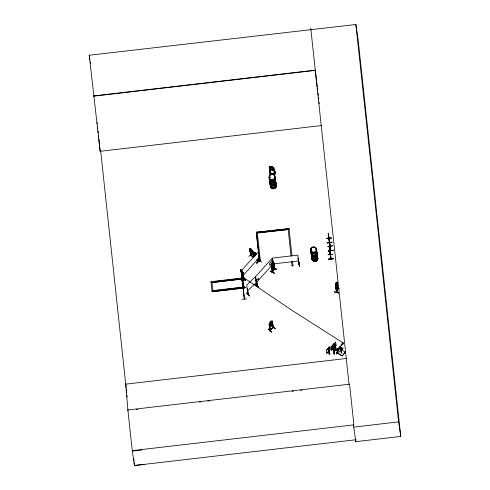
<?xml version="1.0" encoding="UTF-8"?>
<svg xmlns="http://www.w3.org/2000/svg" width="490" height="490" viewBox="0 0 490 490"><rect width="100%" height="100%" fill="white"/><g stroke="black" fill="none" stroke-linecap="round" stroke-linejoin="round"><path stroke-width="0.73" d="M339 348.635C340.005 349.333 340.372 345.695 339.111 348.268C337.965 349.823 339.987 345.664 339.674 347.729M337.212 284.035C333.99 295.513 338.321 284.218 336.924 282.118L337.91 288.8L338.063 288.365M241.239 271.215L241.172 271.16M241.735 275.013L241.809 275.429L241.84 275.086M270.217 177.276L269.861 177.858L269.39 177.374M269.488 177.46C269.794 178.146 270.143 176.878 270.253 177.288M274.357 176.835L274.608 177.117L274.553 176.669M310.997 249.925L311.567 250.139M311.021 249.851L311.346 250.249M311.634 249.925L311.426 250.274M315.836 249.337L316.075 249.588M316.264 249.582L316.038 249.275M316.283 249.52L316.148 249.355A2.995 2.658 -8.5 0 1 315.67 252.95A2.995 2.658 -8.5 0 1 311.64 252.95A2.995 2.658 -8.5 0 1 311.432 249.361M328.343 234.018L329.207 238.795L329.145 238.122M329.648 242.507L328.992 238.385M330.089 246.36L330.585 250.5L329.445 242.82M330.101 246.054L330.18 246.733L330.266 246.035M330.793 250.384L328.214 233.522L329.004 239.849L328.551 235.439L328.704 236.578M329.298 247.72L329.335 248.173L329.507 247.395L330.64 255.1L330.554 254.42M334.229 291.801L338.804 293.051M334.241 291.905L338.829 293.008M274.743 268.575L272.379 272.207L271.589 265.978L272.618 271.932C271.656 271.907 273.947 270.07 274.596 268.202M274.786 268.508L273.732 262.634L274.357 268.832L274.719 268.33M342.461 343.674L340.281 346.779L342.682 343.821M342.773 342.835C342.504 341.879 344.464 343.729 343.221 343.221M253.581 257.458L250.629 254.684L250.892 255.119M250.549 255.063C251.566 255.063 250.592 254.953 250.464 251.554M257.771 258.653L258.193 261.599L257.991 259.271M336.44 292.395L336.746 291.856M335.736 286.191L336.624 292.469L335.895 286.227L335.607 286.564L335.895 286.227M337.935 288.726L336.998 282.528L338.033 288.439L336.679 292.389M337.046 349.229L337.059 349.143A1.066 0.331 -59.6 0 0 336.33 349.456A1.066 0.331 -59.6 0 0 335.877 350.779A1.066 0.331 -59.6 0 0 336.759 350.007C345.517 343.802 330.131 353.909 339.301 347.845M337.157 349.296L337.169 349.205A1.066 0.331 -59.6 0 0 336.44 349.523A1.066 0.331 -59.6 0 0 335.987 350.84A1.066 0.331 -59.6 0 0 336.869 350.068L339.074 348.494M246.341 293.106L249.729 296.058M249.802 295.948L246.335 293.008M330.407 254.739L330.836 258.861L330.793 258.199M330.646 255.039L330.389 254.439M341.065 348.598L340.391 347.729L340.464 348.249L340.176 347.147L342.89 348.482L341.058 351.079L341.279 349.437M272.71 263.222L273.573 262.181C274.621 263.694 272.893 268.551 271.534 267.767M243.04 287.557L243.334 287.924L242.244 281.915M243.065 287.722L243.352 287.881L243.279 287.526M243.438 293.02L244.308 299.053L244.449 298.649M270.18 271.24L274.32 273.138M338.008 288.194L336.465 292.426L337.849 288.096L337.861 288.653M272.55 322.892L272.373 323.97L269.855 326.45L269.384 326.107L269.892 326.481M272.373 323.97L272.593 322.922M335.926 284.531L335.926 286.785L336.679 285.419L336.63 282.834L336.361 283.269M269.678 166.857L270.78 167.047C269.512 165.179 274.67 167.445 270.621 166.3L270.768 167.09L270.039 167.213L270.235 168.548L271.093 169.24L272.526 169.46L273.212 169.007L273.01 167.666L272.207 167.311L272.109 166.551M269.684 167.531L269.298 167.323L269.684 167.531L270.572 173.387M269.5 169.001L270.119 169.767L273.708 170.293L270.094 169.742M269.574 175.285L270.584 171.102M270.523 173.142L270.192 172.915M270.578 173.191L270.517 172.964M272.25 167.292L272.158 166.533M273.837 167.739L272.213 167.268M269.279 167.053L270.094 173.307L274.774 173.999L273.788 167.739L274.118 169.705L273.696 170.336M273.463 167.954L273.886 168.021L273.432 168.101L274.339 173.975L274.271 173.54M274.29 175.91L275.251 171.696L275.533 171.855M274.333 176.002L275.264 171.696M274.529 175.322L275.337 171.812M274.565 176.069L275.521 171.843M259.669 261.048L259.902 260.729M259.565 260.858C259.473 261.678 260.202 260.19 259.718 261.201L258.726 255.247L258.996 254.941L258.855 255.339M257.17 285.86L256.135 280.17L256.405 279.864L257.409 285.835L257.103 286.117L257.446 285.762L256.717 286.16L255.486 276.636L246.642 285.119L248.167 294.606L247.438 288.61M273.218 267.718C272.661 269.414 274.235 266.664 273.034 265.703M245.478 280.207L242.991 278.51M255.149 284.794L258.732 287.52M268.281 329.151L271.815 331.908M258.322 261.274L257.979 261.164M271.503 267.816L271.172 265.874L272.673 262.462L272.734 263.154M271.221 265.892L271.436 265.243M269.512 177.264L269.494 177.386A2.995 2.658 -8.5 0 0 269.279 178.048M269.616 177.147L269.929 177.692M274.608 176.749L274.639 176.768A2.995 2.658 -8.5 0 1 273.267 180.859A2.995 2.658 -8.5 0 1 269.255 178.746M310.868 249.98L311.199 249.698M336.299 282.565C335.227 286.387 336.379 280.427 336.41 283.281L336.875 282.105M337.157 282.565L336.869 282.901M338.939 288.567L335.754 287.538M339.19 347.784L339 348.323L339.368 348.341L337.579 352.132L338.994 348.905M272.195 272.14L274.627 268.416L273.732 262.634M272.183 271.962L274.333 268.679M272.232 272.122L271.203 265.837M272.593 271.919L271.589 265.978M247.977 294.251L248.308 294.245L247.995 294.282M272.011 264.392L271.846 266.585L272.33 266.542L273.396 264.202L272.434 258.095L297.84 255.137L299.212 264.692C299.776 263.988 298.196 264.269 298.882 264.735L297.938 258.726L298.367 258.677L297.938 258.726M274.327 267.54C273.059 268.03 274.461 266.419 274.265 267.565M337.187 353.119A1.066 0.331 -59.6 0 1 336.299 353.737A1.066 0.331 -59.6 0 1 337.083 352.188L338.927 348.457M337.469 352.071L337.61 352.169A1.066 0.331 -59.6 0 1 337.046 353.553A1.066 0.331 -59.6 0 1 336.41 353.676A1.066 0.331 -59.6 0 1 337.194 352.249L339.098 348.39M272.991 327.534L270.014 330.481L269.139 324.153L272.269 321.048M271.209 321.82L271.062 321.073L270.008 322.144L270.155 322.885L269.102 324.178M243.597 278.565L243.996 278.418M259.761 260.943L260.006 260.643L259.725 261.164M257.121 285.866L257.244 285.474L256.974 286.025M257.409 285.793L256.405 279.864M273.353 267.828L273.046 268.153M273.383 268.042L272.979 268.238L272.636 265.923M270.155 322.849L269.665 323.621L269.861 324.956L270.474 324.993L271.901 322.885L271.705 321.55L271.142 321.85M271.509 266.389L271.73 266.046M273.873 262.701L273.512 262.971M270.217 271.203L274.351 273.224L270.198 271.08M272.63 267.436L276.764 269.463M271.448 265.249L273.291 262.426M269.978 330.223L270.474 330.064M270.008 330.438C273.5 327.106 272.765 327.118 273.34 327.424L272.342 321.44L272.054 321.734L272.936 327.51M272.85 327.338L272.887 327.59M273.322 327.406L270.223 330.523M273.653 170.312L274.124 169.663M242.862 278.657L245.337 280.384L242.875 278.632M316.234 249.545L316.179 249.673A2.983 2.652 -8.5 0 1 315.707 253.22A2.983 2.652 -8.5 0 1 311.683 253.214A2.983 2.652 -8.5 0 1 311.475 249.637L311.744 250.194L311.144 250.366M311.518 255.486A2.983 2.652 -8.5 0 0 315.125 258.401A2.983 2.652 -8.5 0 0 316.883 254.218L316.92 254.126A3.032 2.695 -8.5 0 1 315.119 258.353A3.032 2.695 -8.5 0 1 311.456 255.388M255.155 255.596L254.849 256L254.867 253.685M299.212 264.447L298.796 264.484M299.243 264.661L298.778 264.337L298.778 264.704M271.662 332.079L268.146 329.292M340.219 346.534L339.601 347.759C338.449 348.776 341.016 344.415 340.611 348.378M339.65 347.716L340.323 346.595M340.176 347.147L342.914 348.635L340.366 346.896L339.705 347.82L339.546 347.422M341.659 350.105L339.858 349.045L340.391 347.729M340.458 349.395L340.991 348.084M341.383 350.142L341.806 352.953L341.34 353.045L340.764 349.107L341.371 348.31L341.971 348.66L341.444 349.976L341.971 348.66M338.039 353.462L342.296 355.93L345.248 352.041L342.302 355.961L338.039 353.462L340.997 349.566M272.452 272.189L272.207 271.877M260.006 260.919L258.598 251.493L242.348 269.555L243.714 278.951L243.022 272.697L244.026 278.669L243.891 278.271M243.15 272.783L242.746 273.004M245.337 280.384L245.49 280.078L242.397 277.922L245.508 280.194M261.819 262.064L258.108 259.345M256.264 280.262L256.533 279.949M272.091 267.062L275.356 269.041M276.783 269.408L272.612 267.32M243.218 275.38L259.467 257.317M272.14 260.643L269.433 263.651L269.69 265.347L272.397 262.34M256.472 282.454L271.711 265.519M326.885 353.296L326.377 350.326L329.421 346.945L329.935 349.909L326.812 353.241L329.856 349.854L329.421 346.945M329.501 346.994L326.377 350.326M329.629 354.533L328.98 350.166L328.122 349.339L328.331 349.64M329.335 350.246L328.563 349.701L328.269 350.032L329.035 350.577L329.274 349.866L328.508 349.321L328.214 349.652L328.913 354.031M332.973 348.439L336.097 345.107L331.399 350.148L330.885 347.183L333.935 343.796L334.443 346.761L333.935 343.796M331.399 350.148L330.964 347.238L335.662 342.192L332.538 345.524M328.98 350.197L329.274 349.866M332.551 346.289L333.494 347.049L334.578 354.301M335.791 349.731L335.142 345.364L334.198 344.629L334.578 344.746M333.077 346.553L332.777 346.883L333.549 347.428L333.843 347.098L333.016 346.179L332.722 346.504L333.862 353.792M336.048 349.45L335.436 345.064L334.67 344.519L334.37 344.85L335.197 345.775L335.497 345.444M334.419 344.862L334.676 344.58L334.891 346.032M334.431 345.23L334.67 344.519M333.494 347.049L333.788 346.718M335.142 345.395L335.436 345.064M331.32 350.093L334.37 346.706M270.051 173.068L274.798 173.828L274.394 173.742M274.572 268.839L273.389 261.58L272.979 261.776L273.389 261.58M270.045 322.169L271.105 321.103M271.178 321.875L271.889 321.06M270.192 323.088L271.178 322.083M270.388 324.423L271.374 323.425M270.505 330.236L269.469 324.331L269.182 324.625L270.137 330.37M273.095 327.632L272.177 321.832L272.464 321.538M271.546 325.893L275.251 328.484L271.546 325.752M270.351 329.966L273.046 327.651M256.717 286.16L256.013 280.176L257.036 286.099L255.602 276.63L271.852 258.573L272.507 262.94M255.229 284.61L258.769 287.348M256.852 285.78L256.815 286.105M247.511 290.944L256.356 282.461M249.974 248.853L249.618 248.846L250.788 249.545M251.768 249.71L250.604 248.81L251.731 249.747L252.405 251.162M252.234 253.318L250.359 251.768L249.906 250.764M255.272 254.855L254.923 252.473L255.07 253.244C252.571 250.843 256.993 255.835 256.056 253.41L254.923 252.473L256.019 253.446L256.129 254.39L255.07 253.52M250.016 249.477L249.827 249.11L250.923 255.327M248.889 256.478L252.246 253.244M259.669 260.551L256.809 263.277C256.227 263.044 259.7 259.057 260.159 260.11M259.516 260.411L256.662 263.136L259.976 259.97M329.605 242.513L329.305 241.889M330.101 246.096L330.144 246.648M330.505 249.863L330.548 250.476M336.924 282.118L335.527 286.172L336.397 283.508L336.593 284.843L336.158 286.105L335.962 284.77M253.612 251.817L252.497 250.862L253.612 251.817L254.512 254.543L253.005 253.746L252.362 252.699L252.166 251.358L252.687 251.597L252.577 250.88M251.817 252.797L252.295 253.808L254.916 256.013M253.716 252.534L253.612 251.774M254.439 253.152L251.572 250.843L251.854 252.828M254.867 253.74L254.475 253.116M273.181 267.938L272.906 265.617M274.719 177.043L274.67 177.086A2.983 2.652 -8.5 0 1 274.198 180.632A2.983 2.652 -8.5 0 1 270.174 180.626A2.983 2.652 -8.5 0 1 269.966 177.049M242.397 278.865L242.281 278.724M273.193 262.867L272.759 263.24L272.63 262.438L271.87 263.694M272.091 266.958L275.202 269.231M339.858 349.045L340.397 348.635M243.842 278.541L243.751 278.914L212.023 282.583L243.757 278.706L243.665 277.879L210.982 281.683L212.072 291.746L244.755 287.942L244.639 286.938L212.881 290.637L215.931 290.466M275.098 328.612L271.527 325.77M273.181 327.051L272.305 321.005L271.877 321.097M273.249 262.401L273.573 262.181M243.083 287.526L243.138 287.93M315.958 249.288L315.97 249.594M243.714 278.743L244.032 278.418M273.23 167.47L269.218 167.084L270.131 173.289M269.267 167.096L269.696 166.931M243.31 287.93L240.835 269.604L241.515 272.746M273.99 269.531L273.365 266.15M273.775 269.665L273.383 266.137M250.66 254.898L249.827 249.11M311.162 249.655L311.518 249.655M311.364 250.39L311.726 249.863M273.904 267.614L274.278 267.546M299.549 266.56L299.121 262.426M245.564 287.305L240.798 287.863L245.576 287.422M246.795 298.759L242.036 299.329M250.721 254.929L253.691 257.471M126.138 387.951L100.695 151.245L100.174 151.3L89.235 55.241L355.881 24.5L358.055 39.053L400.765 436.431L355.82 441.662L353.4 424.83M93.608 95.918L315.266 70.131L317.275 87.012M93.645 96.193L315.309 70.407M100.174 151.3L321.838 125.514M100.701 151.294L100.181 151.355L98.87 139.136M258.628 253.759L256.313 232.217L289.026 228.591M256.313 232.217L262.56 231.672M264.073 231.494L270.878 230.704M272.391 230.527L279.196 229.737M280.709 229.559L283.735 229.21M285.247 229.032L287.514 228.769M288.359 229.504L257.33 232.928L289.118 229.418M328.22 233.712L328.386 234.722M328.269 233.938L329.507 242.862M328.38 234.404L328.508 234M328.57 236.946L328.949 239.616M326.665 238.379L331.454 238.054L326.665 238.373M326.683 238.55L331.448 237.999M330.285 246.09L330.346 246.715L329.427 240.468L329.519 243.518M329.305 240.872L329.427 240.468M329.262 241.215L329.231 240.829M329.488 241.999L329.88 246.121M327.124 242.721C342.124 241.147 316.987 244.234 331.895 242.207M327.142 242.844L331.908 242.293M329.709 244.632L329.507 243.506L329.648 244.241M332.569 245.741L327.828 246.531M327.81 246.409L332.588 245.919M329.225 247.156L329.715 251.131M329.709 250.035L329.507 248.889L331.062 258.849L330.591 254.5M328.312 251.003C342.927 248.755 318.439 252.344 333.071 250.433M328.269 250.684L333.053 250.255M333.047 250.212L328.288 250.813M259.351 260.447L260.3 260.521L259.375 260.631L258.953 256.736M328.098 254.684L332.888 254.359L328.104 254.794M273.304 263.914L298.71 260.962M329.231 247.199L330.817 258.8M328.6 259.382C343.631 257.115 318.114 260.754 333.365 258.83M328.563 259.069L333.341 258.598L328.557 259.032M293.026 265.794L292.071 265.721L293.026 265.794L292.512 261.066M241.723 277.885L241.043 269.58M214.204 281.493L216.47 281.229M217.983 281.052L221.008 280.703M222.521 280.525L225.547 280.176M227.06 279.998L229.326 279.735M230.839 279.557L233.865 279.208M235.378 279.031L237.644 278.767M239.157 278.589L242.183 278.24M217.444 290.288L219.716 290.025M221.229 289.847L224.255 289.498M225.761 289.321L232.572 288.53M234.079 288.353L240.89 287.563M242.403 287.385L244.669 287.122M244.755 287.942L212.072 291.746M125.207 384.209L346.871 358.423M144.121 464.434L134.474 465.5L132.257 450.641L127.884 409.965L349.541 384.178L349.609 384.607L349.088 384.668L310.893 29.455M136.306 409.42L137.825 409.242M199.381 402.082L200.9 401.904M207.742 401.108L209.261 400.93M292.089 391.296L293.608 391.118M300.45 390.322L301.969 390.144M132.257 450.641L353.915 424.855L349.541 384.178M353.645 427.109L398.591 421.878L400.765 436.431M356.138 439.714L134.474 465.5L134.15 462.456M243.689 286.969L241.576 270.474L241.16 270.523L241.864 277.567L242.281 277.524L243.689 286.969L243.273 287.018L241.778 277.493M242.495 281.107L242.556 281.499M132.318 451.07L141.965 450.004M270.309 329.942L269.469 324.331M299.58 266.658L299.047 262.328L299.543 266.683M341.677 348.365L342.89 348.482L341.034 350.926L340.556 349.205M254.279 252.589L253.906 252.54L254.132 253.857M270.615 173.062L274.259 173.619M251.572 250.917L252.644 251.633L252.534 250.825M244.436 298.588L244.498 299.035L241.882 278.357M269.745 177.803L269.384 177.472M336.397 287.697L339.019 288.341M338.958 288.494L335.675 287.765M337.708 288.512L337.726 288.763M335.766 288.083L335.497 286.123M248.161 294.576L247.321 288.512M330.67 249.796L330.787 250.433L330.297 246.121M250.751 249.582L250.219 249.349L250.421 250.69L252.123 252.601L251.731 249.704M255.039 253.281L254.506 253.048L254.708 254.384M273.861 264.104L273.696 265.237M330.854 258.83L329.372 248.412M339.784 348.531L340.385 348.88M340.764 349.107L341.365 349.462M341.597 349.897L345.254 352.071M342.688 342.657L291.507 310.035L241.546 276.189M272.924 268.122L272.765 266.009M255.143 284.696L258.892 287.361L255.137 284.812M334.198 344.629L335.074 349.229M334.474 345.223L335.191 345.732M333.022 346.234L333.745 346.736L334.719 353.29M328.037 349.431L328.429 349.609M333.757 353.437L334.529 353.976M268.287 329.029L271.84 331.914M251.842 250.421L253.005 251.652M249.937 248.889L252.969 251.627M250.788 249.82L251.842 250.696M250.984 251.156L252.038 252.032M250.396 251.731L252.522 253.489M254.114 252.803L254.42 253.067M253.998 252.914L254.304 253.177M251.015 255.07L253.667 257.317M256.895 260.117L257.954 261.017M256.778 260.227L258.304 261.409M256.27 259.927L258.206 261.568L258.273 261.201M253.685 252.522L254.831 253.716L255.119 255.627M335.779 288.034L336.079 288.341M271.485 267.748L271.858 268.146M270.186 182.066L270.174 182.041A3.032 2.695 -8.5 0 0 272.814 185.771A3.032 2.695 -8.5 0 0 275.76 182.041M250.421 251.731L249.692 248.853L250.58 255.1L253.581 257.636L253.067 253.967M341.806 352.953L341.72 352.549L341.254 352.635L341.34 353.045M340.734 349.119L340.813 349.529M341.058 351.079L340.703 349.058L341.034 350.926L340.844 349.621M310.599 28.316L310.813 29.761M336.189 282.895L335.913 283.71M329.298 241.656L329.409 242.605M335.546 286.136L336.477 292.383M341.371 348.31L341.45 348.825M335.583 342.143L336.097 345.107M333.016 346.179L333.463 349.143M333.678 350.601L333.898 352.053M329.231 349.885L329.886 354.252M328.508 349.321L329.06 353.021M288.187 229.528L291.042 256.05M270.045 169.565L270.603 173.362M273.506 265.286L273.904 267.638M271.062 321.073L271.57 324.711M270.872 321.428L270.241 322.071M257.268 232.291L260.3 260.521M270.045 322.132L270.584 325.709M258.996 254.941L259.816 260.784M258.934 256.65L259.565 261.109M257.795 259.743L258.016 261.195M257.569 259.124L257.899 261.366M258.818 279.845L258.567 278.149L256.448 280.5L256.705 282.197M254.322 255.1L254.543 256.552M253.446 251.731L252.779 251.162M253.489 254.12L253.924 257.029M253.373 254.23L253.808 257.14M253.183 253.857L253.618 256.772M250.641 248.773L251.18 252.448M243.022 272.697L243.891 278.516M243.42 280.384L243.444 280.641M243.022 280.409L243.071 280.874M242.832 280.813L242.746 280.384L242.795 280.837M241.693 274.082L241.962 275.741M240.835 269.604L241.288 272.624M241.509 274.131L241.852 276.391M242.072 277.897L242.299 279.404M241.913 277.573L243.401 287.661M242.127 281.04L242.072 280.519L242.127 281.033M212.997 291.642L211.907 281.579L210.982 281.683M89.235 55.241L89.891 59.651M90.221 61.856L90.442 63.333M127.884 409.965L127.945 410.393L125.728 384.148M329.433 242.17L329.592 243.438M328.496 235.61L328.655 236.878M329.501 249.055L329.66 250.323M242.305 280.592L242.385 280.948M241.766 280.727L241.784 280.874M241.699 280.746L241.717 280.874M317.453 88.525L317.722 90.785M317.992 93.051L318.261 95.317M318.524 97.584L318.708 99.09M319.063 102.11L319.241 103.623M329.476 249.471L329.586 250.402M329.697 244.345L328.759 237.754M273.61 266.003L274.033 269.647L273.561 266.113M355.881 24.5L398.591 421.878M355.66 440.143L355.82 441.662M329.507 247.395L329.378 247.799L329.341 247.413M329.574 249.753L330.009 253.293M289.002 228.414L291.967 255.945M291.587 261.176L292.101 265.905M256.344 232.395L258.5 252.454M259.057 257.66L259.375 260.631M244.639 286.938L244.731 287.765M242.752 284.182L243.965 295.476M126.304 389.47L126.628 392.515M126.959 395.553L127.118 397.072M133.739 458.658L133.984 460.937M97.069 122.408L97.234 123.927M97.559 126.971L97.724 128.49M97.969 130.769L98.214 133.053M98.459 135.332L98.704 137.617M241.576 270.474L242.281 277.524M328.294 234.275L328.331 234.728M316.442 251.241A2.995 2.658 -8.5 0 1 314.298 255.504A2.995 2.658 -8.5 0 1 311.297 251.842M316.62 252.503A2.977 2.646 -8.5 0 1 314.482 256.748A2.977 2.646 -8.5 0 1 311.499 253.103M316.209 249.435A3.032 2.695 -8.5 0 1 315.707 253.073A3.032 2.695 -8.5 0 1 311.622 253.073A3.032 2.695 -8.5 0 1 311.413 249.435M316.632 252.595A2.977 2.646 -8.5 0 1 314.494 256.84A2.977 2.646 -8.5 0 1 311.511 253.189M316.454 251.045A3.032 2.695 -8.5 0 1 314.666 255.296A3.032 2.695 -8.5 0 1 311.003 252.332M316.399 250.978A2.983 2.652 -8.5 0 1 314.641 255.161A2.983 2.652 -8.5 0 1 311.034 252.246M317.128 255.823A2.995 2.658 -8.5 0 1 314.978 260.086A2.995 2.658 -8.5 0 1 311.983 256.417M317.845 258.346A2.977 2.646 -8.5 0 1 314.776 261.348A2.977 2.646 -8.5 0 1 311.952 258.346M317.306 257.079A2.977 2.646 -8.5 0 1 317.667 257.679M317.146 255.707A3.032 2.695 -8.5 0 1 314.972 260.025A3.032 2.695 -8.5 0 1 311.928 256.313M317.134 255.621A3.032 2.695 -8.5 0 1 314.96 259.945A3.032 2.695 -8.5 0 1 311.916 256.227M317.447 256.154A2.983 2.652 -8.5 0 1 314.549 259.829A2.983 2.652 -8.5 0 1 311.946 256.154M316.846 253.943A2.995 2.658 -8.5 0 1 315.088 258.138A2.995 2.658 -8.5 0 1 311.475 255.217M316.656 252.742A2.977 2.646 -8.5 0 1 314.519 256.987A2.977 2.646 -8.5 0 1 311.53 253.342M316.895 254.016A3.032 2.695 -8.5 0 1 315.107 258.267A3.032 2.695 -8.5 0 1 311.444 255.302M317.318 257.17A2.977 2.646 -8.5 0 1 315.566 261.348A2.977 2.646 -8.5 0 1 311.965 258.438M317.324 257.109A2.995 2.658 -8.5 0 1 315.56 261.311A2.995 2.658 -8.5 0 1 311.94 258.383M275.3 179.26A2.995 2.658 -8.5 0 1 272.397 182.942A2.995 2.658 -8.5 0 1 269.788 179.254M274.719 176.933A3.032 2.695 -8.5 0 1 274.216 180.571A3.032 2.695 -8.5 0 1 270.131 180.565A3.032 2.695 -8.5 0 1 269.917 176.927M274.706 176.847A3.032 2.695 -8.5 0 1 274.204 180.485A3.032 2.695 -8.5 0 1 270.119 180.485A3.032 2.695 -8.5 0 1 269.904 176.847M275.135 179.94A2.995 2.658 -8.5 0 1 273.371 184.142A2.995 2.658 -8.5 0 1 269.751 181.214M274.957 178.538A3.032 2.695 -8.5 0 1 272.777 182.862A3.032 2.695 -8.5 0 1 269.739 179.144M275.313 179.064A3.032 2.695 -8.5 0 1 272.373 182.801A3.032 2.695 -8.5 0 1 269.727 179.064M275.257 178.991A2.983 2.652 -8.5 0 1 272.36 182.666A2.983 2.652 -8.5 0 1 269.757 178.985M275.141 179.995A2.995 2.658 -8.5 0 1 273.377 184.197A2.995 2.658 -8.5 0 1 269.757 181.269M276.195 185.177A2.995 2.658 -8.5 0 1 273.285 188.871A2.995 2.658 -8.5 0 1 270.67 185.177M276.164 185.091A2.977 2.646 -8.5 0 1 273.659 188.736A2.977 2.646 -8.5 0 1 270.443 185.759M275.705 181.962A2.995 2.658 -8.5 0 1 272.801 185.643A2.995 2.658 -8.5 0 1 270.192 181.955M275.741 182.231A2.983 2.652 -8.5 0 1 272.844 185.906A2.983 2.652 -8.5 0 1 270.241 182.225M275.772 182.121A3.032 2.695 -8.5 0 1 272.826 185.857A3.032 2.695 -8.5 0 1 270.18 182.121M275.631 183.033A3.032 2.695 -8.5 0 1 273.843 187.29A3.032 2.695 -8.5 0 1 270.18 184.326M275.576 182.966A2.983 2.652 -8.5 0 1 273.818 187.156A2.983 2.652 -8.5 0 1 270.211 184.234M275.619 183.236A2.995 2.658 -8.5 0 1 273.861 187.425A2.995 2.658 -8.5 0 1 270.247 184.503M275.686 181.429A2.977 2.646 -8.5 0 1 273.01 184.399A2.977 2.646 -8.5 0 1 269.769 182.115M275.147 180.155A2.977 2.646 -8.5 0 1 275.515 180.755M337.5 352.108A1.066 0.331 -59.6 0 1 337.322 352.874M339.417 348.182L339.631 347.888L339.417 348.182M341.757 349.535L341.965 349.241L341.769 349.499M342.087 343.392L343.055 344.09L342.087 343.392M273.304 264.594L272.507 264.992L271.919 266.756L272.311 265.096L271.693 265.053L272.446 264.698L273.028 262.995L272.642 264.594L273.304 264.594M254.408 254.806L253.336 253.306L252.479 253.177L253.079 252.944L252.258 251.529L253.275 252.975L254.12 253.128L253.538 253.348L254.408 254.806M274.296 267.332L273.769 267.393L274.314 267.393M272.532 262.848L272.091 263.828L272.532 262.848M272.795 263.479L272.048 264.631L272.244 265.966L272.991 264.821L272.795 263.479M272.385 262.107L272.238 262.505L272.385 262.107M271.858 166.674L270.939 166.533L271.858 166.674M272.238 167.549L270.805 167.329L271.007 168.67L272.44 168.885L272.238 167.549M335.956 284.568L335.797 283.839L335.956 284.568M251.529 249.704L250.849 249.141L251.529 249.704M255.811 253.397L255.137 252.84L255.811 253.397M253.759 252.73L252.718 251.836L252.92 253.177L253.955 254.065L253.759 252.73M312.295 252.093A2.977 2.646 -8.5 0 0 316.491 249.294A2.977 2.646 -8.5 0 0 311.805 247.536A2.977 2.646 -8.5 0 0 312.295 252.093M312.32 252.228A2.977 2.646 -8.5 0 0 316.509 249.435A2.977 2.646 -8.5 0 0 311.83 247.671A2.977 2.646 -8.5 0 0 312.32 252.228A2.995 2.658 -8.5 0 0 316.516 249.349A2.995 2.658 -8.5 0 0 311.805 247.573A2.995 2.658 -8.5 0 0 312.295 252.16M270.78 179.524A2.995 2.658 -8.5 0 0 275 176.712A2.995 2.658 -8.5 0 0 270.29 174.936A2.995 2.658 -8.5 0 0 270.78 179.524M270.811 179.634A2.971 2.64 -8.5 0 0 274.994 176.847A2.971 2.64 -8.5 0 0 270.321 175.089A2.971 2.64 -8.5 0 0 270.811 179.634"/></g></svg>
